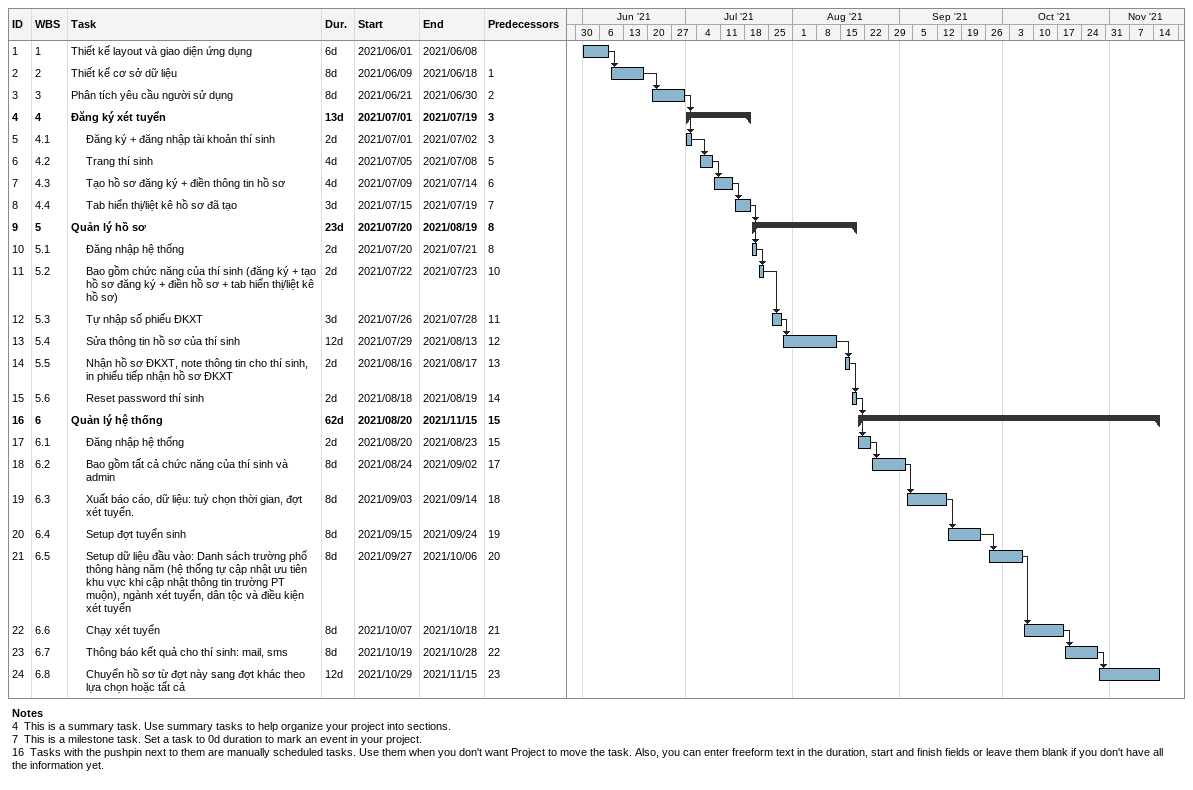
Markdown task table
| ID | WBS | Task | Duration | Start | Finish | Predecessors |
|---|---|---|---|---|---|---|
| 1 | 1 | Thiết kế layout và giao diện ứng dụng | 6d | 2021-06-01 | 2021-06-08 |  |
| 2 | 2 | Thiết kế cơ sở dữ liệu | 8d | 2021-06-09 | 2021-06-18 | 1 |
| 3 | 3 | Phân tích yêu cầu người sử dụng | 8d | 2021-06-21 | 2021-06-30 | 2 |
| 4 | 4 | **Đăng ký xét tuyển** | 13d | 2021-07-01 | 2021-07-19 | 3 |
| 5 | 4.1 | Đăng ký + đăng nhập tài khoản thí sinh | 2d | 2021-07-01 | 2021-07-02 | 3 |
| 6 | 4.2 | Trang thí sinh | 4d | 2021-07-05 | 2021-07-08 | 5 |
| 7 | 4.3 | Tạo hồ sơ đăng ký + điền thông tin hồ sơ | 4d | 2021-07-09 | 2021-07-14 | 6 |
| 8 | 4.4 | Tab hiển thị/liệt kê hồ sơ đã tạo | 3d | 2021-07-15 | 2021-07-19 | 7 |
| 9 | 5 | **Quản lý hồ sơ** | 23d | 2021-07-20 | 2021-08-19 | 8 |
| 10 | 5.1 | Đăng nhập hệ thống | 2d | 2021-07-20 | 2021-07-21 | 8 |
| 11 | 5.2 | Bao gồm chức năng của thí sinh (đăng ký + tạo hồ sơ đăng ký + điền hồ sơ + tab hiển thị/liệt kê hồ sơ) | 2d | 2021-07-22 | 2021-07-23 | 10 |
| 12 | 5.3 | Tự nhập số phiếu ĐKXT | 3d | 2021-07-26 | 2021-07-28 | 11 |
| 13 | 5.4 | Sửa thông tin hồ sơ của thí sinh | 12d | 2021-07-29 | 2021-08-13 | 12 |
| 14 | 5.5 | Nhận hồ sơ ĐKXT, note thông tin cho thí sinh, in phiếu tiếp nhận hồ sơ ĐKXT | 2d | 2021-08-16 | 2021-08-17 | 13 |
| 15 | 5.6 | Reset password thí sinh | 2d | 2021-08-18 | 2021-08-19 | 14 |
| 16 | 6 | **Quản lý hệ thống** | 62d | 2021-08-20 | 2021-11-15 | 15 |
| 17 | 6.1 | Đăng nhập hệ thống | 2d | 2021-08-20 | 2021-08-23 | 15 |
| 18 | 6.2 | Bao gồm tất cả chức năng của thí sinh và admin | 8d | 2021-08-24 | 2021-09-02 | 17 |
| 19 | 6.3 | Xuất báo cáo, dữ liệu: tuỳ chọn thời gian, đợt xét tuyển. | 8d | 2021-09-03 | 2021-09-14 | 18 |
| 20 | 6.4 | Setup đợt tuyển sinh | 8d | 2021-09-15 | 2021-09-24 | 19 |
| 21 | 6.5 | Setup dữ liệu đầu vào: Danh sách trường phổ thông hàng năm (hệ thống tự cập nhật ưu tiên khu vực khi cập nhật thông tin trường PT muộn), ngành xét tuyển, dân tộc và điều kiện xét tuyển | 8d | 2021-09-27 | 2021-10-06 | 20 |
| 22 | 6.6 | Chạy xét tuyển | 8d | 2021-10-07 | 2021-10-18 | 21 |
| 23 | 6.7 | Thông báo kết quả cho thí sinh: mail, sms | 8d | 2021-10-19 | 2021-10-28 | 22 |
| 24 | 6.8 | Chuyển hồ sơ từ đợt này sang đợt khác theo lựa chọn hoặc tất cả | 12d | 2021-10-29 | 2021-11-15 | 23 |

Notes
- 4: This is a summary task. Use summary tasks to help organize your project into sections.
- 7: This is a milestone task. Set a task to 0d duration to mark an event in your project.
- 16: Tasks with the pushpin next to them are manually scheduled tasks. Use them when you don't want Project to move the task. Also, you can enter freeform text in the duration, start and finish fields or leave them blank if you don't have all the information yet.
